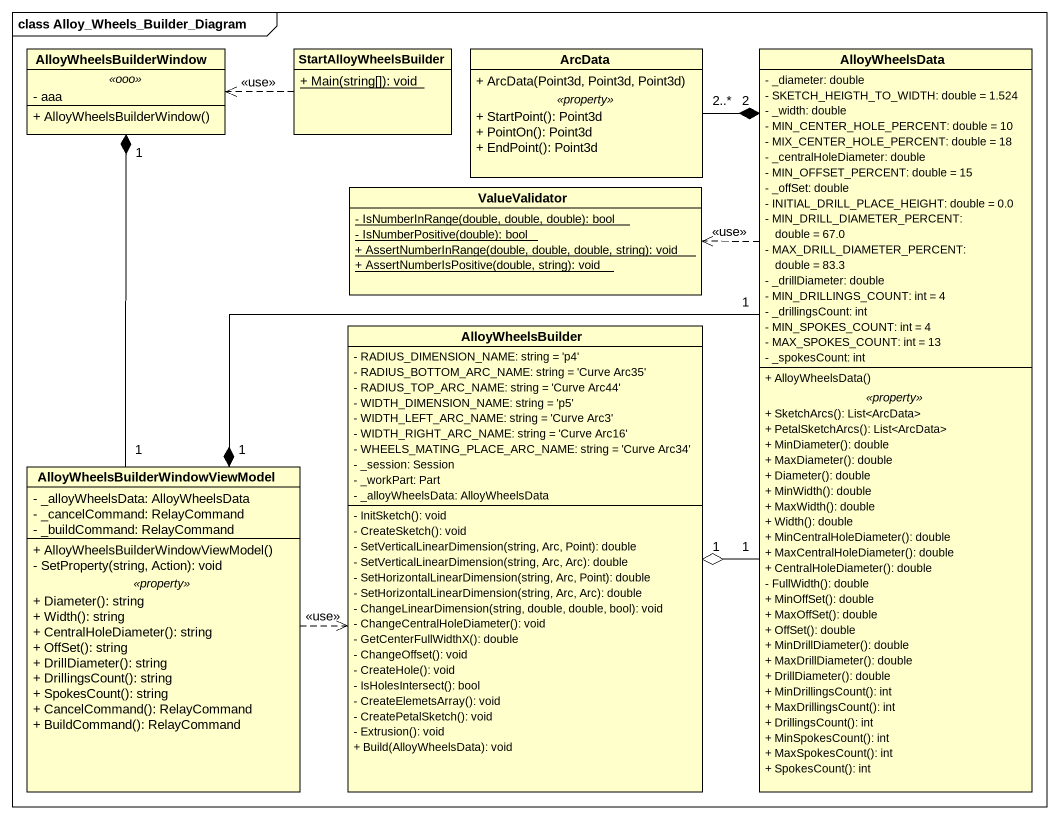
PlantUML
@startuml
mainframe class Alloy_Wheels_Builder_Diagram
hide circle
hide empty members
skinparam classAttributeIconSize 0
class AlloyWheelsBuilderWindow {
  .. <<ооо>> ..
  - ааа
  --
  + AlloyWheelsBuilderWindow()
}
class StartAlloyWheelsBuilder {
  {static} + Main(string[]): void
}
class ArcData {
  + ArcData(Point3d, Point3d, Point3d)
  .. <<property>> ..
  + StartPoint(): Point3d
  + PointOn(): Point3d
  + EndPoint(): Point3d
}
class AlloyWheelsData {
  - _diameter: double
  - SKETCH_HEIGTH_TO_WIDTH: double = 1.524
  - _width: double
  - MIN_CENTER_HOLE_PERCENT: double = 10
  - MIX_CENTER_HOLE_PERCENT: double = 18
  - _centralHoleDiameter: double
  - MIN_OFFSET_PERCENT: double = 15
  - _offSet: double
  - INITIAL_DRILL_PLACE_HEIGHT: double = 0.0
  - MIN_DRILL_DIAMETER_PERCENT: double = 67.0
  - MAX_DRILL_DIAMETER_PERCENT: double = 83.3
  - _drillDiameter: double
  - MIN_DRILLINGS_COUNT: int = 4
  - _drillingsCount: int
  - MIN_SPOKES_COUNT: int = 4
  - MAX_SPOKES_COUNT: int = 13
  - _spokesCount: int
  --
  + AlloyWheelsData()
  .. <<property>> ..
  + SketchArcs(): List<ArcData>
  + PetalSketchArcs(): List<ArcData>
  + MinDiameter(): double
  + MaxDiameter(): double
  + Diameter(): double
  + MinWidth(): double
  + MaxWidth(): double
  + Width(): double
  + MinCentralHoleDiameter(): double
  + MaxCentralHoleDiameter(): double
  + CentralHoleDiameter(): double
  - FullWidth(): double
  + MinOffSet(): double
  + MaxOffSet(): double
  + OffSet(): double
  + MinDrillDiameter(): double
  + MaxDrillDiameter(): double
  + DrillDiameter(): double
  + MinDrillingsCount(): int
  + MaxDrillingsCount(): int
  + DrillingsCount(): int
  + MinSpokesCount(): int
  + MaxSpokesCount(): int
  + SpokesCount(): int
}
class ValueValidator {
  {static} - IsNumberInRange(double, double, double): bool
  {static} - IsNumberPositive(double): bool
  {static} + AssertNumberInRange(double, double, double, string): void
  {static} + AssertNumberIsPositive(double, string): void
}
class AlloyWheelsBuilder {
  - RADIUS_DIMENSION_NAME: string = 'p4'
  - RADIUS_BOTTOM_ARC_NAME: string = 'Curve Arc35'
  - RADIUS_TOP_ARC_NAME: string = 'Curve Arc44'
  - WIDTH_DIMENSION_NAME: string = 'p5'
  - WIDTH_LEFT_ARC_NAME: string = 'Curve Arc3'
  - WIDTH_RIGHT_ARC_NAME: string = 'Curve Arc16'
  - WHEELS_MATING_PLACE_ARC_NAME: string = 'Curve Arc34'
  - _session: Session
  - _workPart: Part
  - _alloyWheelsData: AlloyWheelsData
  - InitSketch(): void
  - CreateSketch(): void
  - SetVerticalLinearDimension(string, Arc, Point): double
  - SetVerticalLinearDimension(string, Arc, Arc): double
  - SetHorizontalLinearDimension(string, Arc, Point): double
  - SetHorizontalLinearDimension(string, Arc, Arc): double
  - ChangeLinearDimension(string, double, double, bool): void
  - ChangeCentralHoleDiameter(): void
  - GetCenterFullWidthX(): double
  - ChangeOffset(): void
  - CreateHole(): void
  - IsHolesIntersect(): bool
  - CreateElemetsArray(): void
  - CreatePetalSketch(): void
  - Extrusion(): void
  + Build(AlloyWheelsData): void
}
class "AlloyWheelsBuilderWindowViewModel" as AlloyWheelsBuilderWindowView {
  - _alloyWheelsData: AlloyWheelsData
  - _cancelCommand: RelayCommand
  - _buildCommand: RelayCommand
  --
  + AlloyWheelsBuilderWindowViewModel()
  - SetProperty(string, Action): void
  .. <<property>> ..
  + Diameter(): string
  + Width(): string
  + CentralHoleDiameter(): string
  + OffSet(): string
  + DrillDiameter(): string
  + DrillingsCount(): string
  + SpokesCount(): string
  + CancelCommand(): RelayCommand
  + BuildCommand(): RelayCommand
}
StartAlloyWheelsBuilder .left.> AlloyWheelsBuilderWindow : <<use>>
ArcData "2..*" --* "2" AlloyWheelsData
AlloyWheelsData .left.> ValueValidator : <<use>>
AlloyWheelsData "1" -left-o "1" AlloyWheelsBuilder
AlloyWheelsData "1" -left-* "1" AlloyWheelsBuilderWindowView
AlloyWheelsBuilderWindowView "1" -up-* "1" AlloyWheelsBuilderWindow
AlloyWheelsBuilderWindowView .right.> AlloyWheelsBuilder : <<use>>
@enduml
